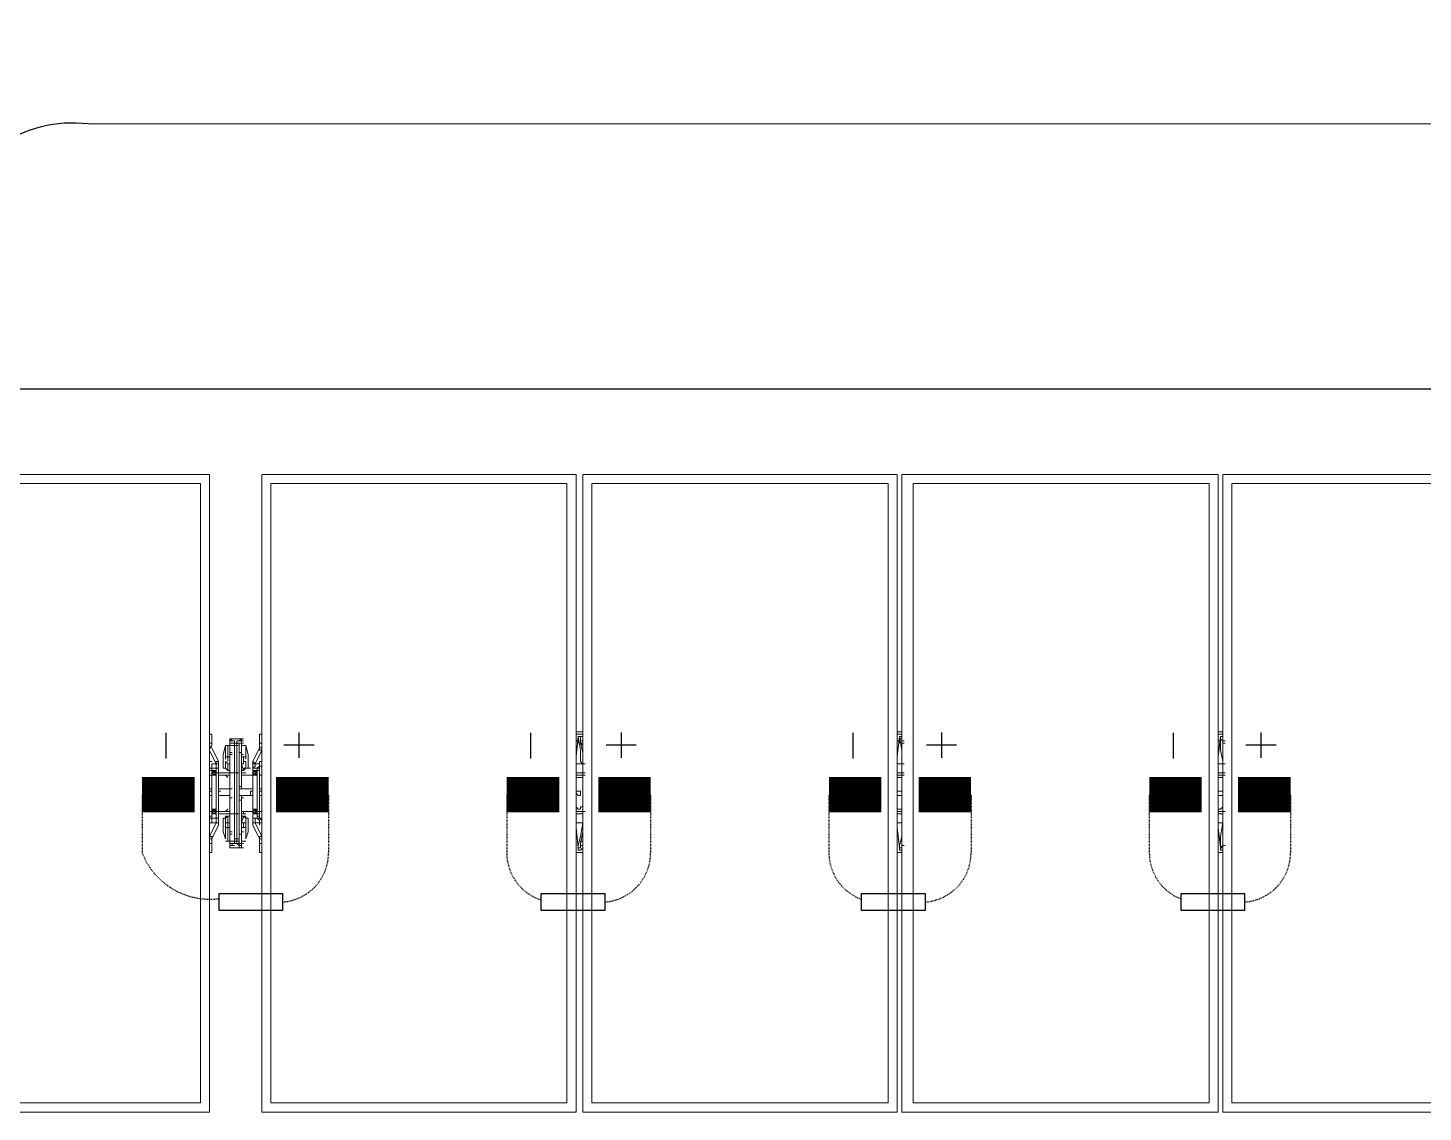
# Model space of a CAD drawing. Header units: feet. Extents: x -12372 to 90117, y -14865 to 4121.
# Drawn here: x 2743.8 to 2941.9, y 3664.6 to 3818.6 of the extents above; entities that cross this region are included whole.
import ezdxf

# ---------------------------------------------------------------- set-up
doc = ezdxf.new("R2010")
doc.units = ezdxf.units.FT
doc.header["$MEASUREMENT"] = 0
doc.linetypes.add('HIDDEN', pattern=[0.375, 0.25, -0.125])
for name, color, linetype in [('E-HARN-COMP', 8, 'Continuous'), ('E-TRNK-CABL-NEG', 6, 'HIDDEN'), ('E-TRUNK-CABLE-POS', 6, 'HIDDEN'), ('G-ANNO-TEXT', 1, 'Continuous'), ('Polarity-Text', 7, 'Continuous')]:
    doc.layers.add(name, color=color, linetype=linetype)

# ---------------------------------------------------------------- blocks, each defined once
blk = doc.blocks.new('A$C4742fff2')
at = {"lineweight": 5}
for points in [[(13.4895, 0), (13.4895, 0.4666), (13.7194, 0.4666), (13.7194, 0)], [(13.7128, 0.46), (13.4961, 0.46), (13.4961, 0.0067), (13.7128, 0.0067)], [(13.7578, 0), (13.9878, 0), (13.9878, 0.4666), (13.7578, 0.4666)], [(13.7644, 0.0067), (13.7644, 0.46), (13.9811, 0.46), (13.9811, 0.0067)], [(13.9928, 0.4666), (14.2228, 0.4666), (14.2228, 0), (13.9928, 0)], [(13.9994, 0.0067), (13.9994, 0.46), (14.2161, 0.46), (14.2161, 0.0067)], [(14.2261, 0.4666), (14.2261, 0), (14.4577, 0), (14.4577, 0.4666)], [(14.2344, 0.46), (14.4511, 0.46), (14.4511, 0.0067), (14.2344, 0.0067)], [(14.6927, 0), (14.4611, 0), (14.4611, 0.4666), (14.6927, 0.4666)], [(14.4677, 0.0067), (14.4677, 0.46), (14.6844, 0.46), (14.6844, 0.0067)], [(13.7211, 0.27), (13.7211, 0.2683), (13.7211, 0.27), (13.7211, 0.2767), (13.7194, 0.2767), (13.7211, 0.2767)], [(13.7561, 0.2683), (13.7561, 0.27), (13.7561, 0.2767), (13.7578, 0.2767), (13.7561, 0.2767), (13.7561, 0.27)], [(13.7261, 0.2517), (13.7244, 0.2517), (13.7244, 0.255), (13.7244, 0.2567), (13.7261, 0.2567), (13.7211, 0.2667), (13.7261, 0.2567), (13.7244, 0.2567), (13.7244, 0.255), (13.7211, 0.255), (13.7211, 0.2517), (13.7244, 0.2517), (13.7261, 0.2517), (13.7261, 0.215), (13.7244, 0.215), (13.7261, 0.215), (13.7261, 0.2117), (13.7244, 0.2117), (13.7261, 0.2117), (13.7261, 0.21), (13.7211, 0.2), (13.7261, 0.21), (13.7261, 0.2117), (13.7244, 0.2117), (13.7211, 0.2117), (13.7244, 0.2117), (13.7261, 0.2117), (13.7244, 0.2117), (13.7244, 0.215), (13.7211, 0.215), (13.7211, 0.2167), (13.7194, 0.2167), (13.7194, 0.25), (13.7211, 0.25), (13.7211, 0.2517), (13.7211, 0.25), (13.7194, 0.25), (13.7194, 0.2167), (13.7211, 0.2167), (13.7211, 0.215), (13.7244, 0.215), (13.7261, 0.215), (13.7261, 0.2117), (13.7244, 0.2117), (13.7244, 0.215), (13.7261, 0.215), (13.7261, 0.2517), (13.7244, 0.2517), (13.7261, 0.2517), (13.7261, 0.255), (13.7261, 0.2567), (13.7261, 0.255)], [(13.7444, 0.2733), (13.7428, 0.2733), (13.7411, 0.2733), (13.7344, 0.2733), (13.7344, 0.2717), (13.7344, 0.27), (13.7344, 0.2683), (13.7328, 0.2683), (13.7328, 0.26), (13.7328, 0.2567), (13.7328, 0.26), (13.7328, 0.2683), (13.7344, 0.2683), (13.7344, 0.27), (13.7344, 0.2717), (13.7361, 0.2717), (13.7344, 0.2717), (13.7344, 0.2617), (13.7344, 0.2717), (13.7344, 0.27), (13.7361, 0.27), (13.7344, 0.27), (13.7344, 0.2717), (13.7344, 0.2733), (13.7361, 0.2733), (13.7344, 0.2733), (13.7361, 0.2717), (13.7378, 0.2717), (13.7361, 0.2717), (13.7378, 0.2717), (13.7361, 0.2717), (13.7378, 0.2717), (13.7361, 0.2717), (13.7378, 0.2717), (13.7378, 0.2683), (13.7378, 0.27), (13.7394, 0.27), (13.7378, 0.27), (13.7394, 0.27), (13.7378, 0.27), (13.7394, 0.27), (13.7411, 0.27), (13.7411, 0.2683), (13.7394, 0.2683), (13.7394, 0.2717), (13.7411, 0.2717), (13.7428, 0.2717), (13.7411, 0.2717), (13.7394, 0.2717), (13.7411, 0.2717), (13.7394, 0.2717), (13.7394, 0.2683), (13.7378, 0.2683), (13.7378, 0.2483), (13.7394, 0.2483), (13.7394, 0.2183), (13.7411, 0.2183), (13.7411, 0.2483), (13.7411, 0.2183), (13.7394, 0.2183), (13.7394, 0.2483), (13.7378, 0.2483), (13.7378, 0.2683), (13.7344, 0.2683), (13.7344, 0.2483), (13.7378, 0.2483), (13.7378, 0.2183), (13.7394, 0.2183), (13.7378, 0.2183), (13.7378, 0.2), (13.7394, 0.2), (13.7411, 0.2), (13.7394, 0.2), (13.7378, 0.2), (13.7378, 0.2183), (13.7344, 0.2183), (13.7344, 0.2483), (13.7328, 0.2483), (13.7344, 0.2483), (13.7328, 0.2483), (13.7344, 0.2483), (13.7328, 0.2483), (13.7344, 0.2483), (13.7261, 0.2483), (13.7244, 0.2483), (13.7228, 0.2483), (13.7244, 0.2483), (13.7228, 0.2483), (13.7244, 0.2483), (13.7228, 0.2483), (13.7244, 0.2483), (13.7228, 0.2483), (13.7244, 0.2483), (13.7228, 0.25), (13.7228, 0.2483), (13.7211, 0.2483), (13.7228, 0.2483), (13.7244, 0.2483), (13.7244, 0.2467), (13.7228, 0.2467), (13.7211, 0.2467), (13.7211, 0.2483), (13.7211, 0.2467), (13.7228, 0.2467), (13.7244, 0.2467), (13.7244, 0.2483), (13.7228, 0.2483), (13.7244, 0.2483), (13.7228, 0.2483), (13.7244, 0.2483), (13.7228, 0.2483), (13.7244, 0.2483), (13.7228, 0.2483), (13.7244, 0.2483), (13.7261, 0.2483), (13.7344, 0.2483), (13.7344, 0.2183), (13.7378, 0.2183), (13.7378, 0.2483), (13.7344, 0.2483), (13.7344, 0.2683), (13.7378, 0.2683), (13.7378, 0.2483), (13.7378, 0.2683), (13.7394, 0.2683), (13.7411, 0.2683), (13.7411, 0.27), (13.7394, 0.27), (13.7411, 0.27), (13.7394, 0.27), (13.7378, 0.27), (13.7378, 0.2683), (13.7378, 0.2717), (13.7361, 0.2717), (13.7344, 0.2717), (13.7344, 0.2733), (13.7411, 0.2733), (13.7428, 0.2733), (13.7428, 0.27), (13.7428, 0.2717), (13.7428, 0.27), (13.7444, 0.27), (13.7428, 0.27), (13.7428, 0.2733), (13.7411, 0.2717), (13.7394, 0.2717), (13.7411, 0.2717), (13.7394, 0.2717), (13.7411, 0.2717), (13.7428, 0.2717), (13.7444, 0.2717), (13.7428, 0.2717), (13.7411, 0.2717), (13.7428, 0.2717), (13.7428, 0.2733), (13.7411, 0.2717), (13.7428, 0.2717), (13.7428, 0.2733), (13.7444, 0.2733), (13.7428, 0.2733)], [(13.7361, 0.2717), (13.7344, 0.2717), (13.7344, 0.2733), (13.7361, 0.2733), (13.7344, 0.2733)], [(13.7361, 0.2733), (13.7344, 0.2733)], [(13.7394, 0.2683), (13.7394, 0.2483), (13.7411, 0.2483), (13.7411, 0.2683)], [(13.7394, 0.2683), (13.7394, 0.2483), (13.7411, 0.2483), (13.7411, 0.2683)], [(13.7428, 0.2617), (13.7428, 0.2717), (13.7428, 0.2617), (13.7444, 0.2617), (13.7428, 0.2617), (13.7428, 0.24), (13.7428, 0.2383), (13.7428, 0.24), (13.7428, 0.2367), (13.7428, 0.24), (13.7428, 0.2367), (13.7428, 0.24)], [(13.7428, 0.2683), (13.7428, 0.26), (13.7461, 0.26), (13.7461, 0.2583), (13.7461, 0.26), (13.7428, 0.26)], [(13.7461, 0.2683), (13.7461, 0.26), (13.7461, 0.2683), (13.7428, 0.2683), (13.7461, 0.2683), (13.7478, 0.2617), (13.7478, 0.2517), (13.7461, 0.2517), (13.7461, 0.2533), (13.7461, 0.2517), (13.7478, 0.2517), (13.7478, 0.2617)], [(13.7528, 0.255), (13.7561, 0.255), (13.7561, 0.2533), (13.7544, 0.2517), (13.7561, 0.2517), (13.7561, 0.2533), (13.7578, 0.2533), (13.7561, 0.2533), (13.7561, 0.2517), (13.7544, 0.2517), (13.7561, 0.2533), (13.7561, 0.255), (13.7528, 0.255), (13.7511, 0.2567), (13.7561, 0.2667), (13.7511, 0.2567), (13.7528, 0.255), (13.7544, 0.255), (13.7528, 0.255), (13.7528, 0.2533), (13.7511, 0.2517), (13.7511, 0.255)], [(13.7294, 0.2533), (13.7294, 0.2517), (13.7294, 0.2617), (13.7294, 0.2517), (13.7294, 0.2617), (13.7294, 0.2517)], [(13.7328, 0.25), (13.7311, 0.2517), (13.7294, 0.2517), (13.7311, 0.2517), (13.7328, 0.25), (13.7311, 0.2517), (13.7328, 0.25), (13.7328, 0.255), (13.7311, 0.2567), (13.7328, 0.255), (13.7328, 0.25), (13.7311, 0.2517)], [(13.7311, 0.26), (13.7311, 0.2583)], [(13.7311, 0.2517), (13.7311, 0.2567)], [(13.7361, 0.2633), (13.7344, 0.2633)], [(13.7344, 0.24), (13.7344, 0.2383), (13.7344, 0.24), (13.7344, 0.2617), (13.7361, 0.2617), (13.7344, 0.2617)], [(13.7428, 0.2633), (13.7411, 0.2633)], [(13.7461, 0.2567), (13.7461, 0.2517), (13.7444, 0.2517), (13.7444, 0.25), (13.7428, 0.255), (13.7444, 0.255), (13.7444, 0.2567)], [(13.7461, 0.2567), (13.7461, 0.2517), (13.7444, 0.2517), (13.7444, 0.25), (13.7428, 0.255), (13.7444, 0.255), (13.7444, 0.2567)], [(13.7444, 0.2567), (13.7444, 0.26)], [(13.7478, 0.2517), (13.7478, 0.2617), (13.7478, 0.2517), (13.7494, 0.2517)], [(13.7511, 0.255), (13.7511, 0.2567), (13.7511, 0.255), (13.7511, 0.2517), (13.7528, 0.2533), (13.7528, 0.255)], [(13.7194, 0.2517), (13.7194, 0.2533), (13.7194, 0.2517), (13.7211, 0.2517), (13.7194, 0.2517), (13.7194, 0.25)], [(13.7211, 0.2467), (13.7194, 0.2467)], [(13.7244, 0.2517), (13.7211, 0.2517), (13.7211, 0.255), (13.7244, 0.255)], [(13.7228, 0.25), (13.7211, 0.25), (13.7211, 0.2483), (13.7211, 0.2467), (13.7228, 0.2467), (13.7244, 0.2467), (13.7244, 0.2483), (13.7244, 0.25)], [(13.7228, 0.25), (13.7211, 0.2483), (13.7228, 0.2467), (13.7244, 0.2483)], [(13.7228, 0.25), (13.7211, 0.25), (13.7211, 0.2483), (13.7211, 0.2467), (13.7228, 0.2467), (13.7244, 0.2467), (13.7244, 0.2483), (13.7244, 0.25)], [(13.7228, 0.25), (13.7211, 0.2483), (13.7228, 0.2467), (13.7244, 0.2483)], [(13.7244, 0.2483), (13.7228, 0.25), (13.7228, 0.2483)], [(13.7244, 0.255), (13.7261, 0.255)], [(13.7244, 0.255), (13.7261, 0.255)], [(13.7261, 0.2483), (13.7311, 0.2483)], [(13.7344, 0.2467), (13.7261, 0.2467)], [(13.7328, 0.2517), (13.7328, 0.25), (13.7311, 0.2517), (13.7328, 0.25)], [(13.7311, 0.2467), (13.7328, 0.245)], [(13.7378, 0.1983), (13.7378, 0.2483), (13.7378, 0.1983), (13.7344, 0.1983), (13.7344, 0.2183), (13.7344, 0.1983)], [(13.7444, 0.2483), (13.7428, 0.2483)], [(13.7444, 0.2483), (13.7428, 0.2483), (13.7444, 0.2483), (13.7461, 0.2483)], [(13.7511, 0.2467), (13.7428, 0.2467)], [(13.7461, 0.2517), (13.7444, 0.25), (13.7444, 0.2517), (13.7444, 0.25), (13.7461, 0.2517), (13.7444, 0.25)], [(13.7461, 0.2517), (13.7444, 0.25)], [(13.7461, 0.2483), (13.7444, 0.2483)], [(13.7561, 0.25), (13.7561, 0.2167), (13.7544, 0.2167), (13.7544, 0.215), (13.7511, 0.215), (13.7528, 0.215), (13.7511, 0.215), (13.7511, 0.2517), (13.7511, 0.215), (13.7528, 0.215), (13.7528, 0.2117), (13.7561, 0.2117), (13.7561, 0.2133), (13.7544, 0.215), (13.7561, 0.215), (13.7578, 0.2133), (13.7561, 0.215), (13.7544, 0.215), (13.7544, 0.2167), (13.7561, 0.2167), (13.7561, 0.25), (13.7544, 0.25), (13.7544, 0.2517), (13.7511, 0.2517), (13.7544, 0.2517), (13.7544, 0.25), (13.7561, 0.25), (13.7561, 0.2517)], [(13.7528, 0.2517), (13.7511, 0.2517)], [(13.7528, 0.25), (13.7511, 0.2483), (13.7528, 0.2467), (13.7544, 0.2483)], [(13.7528, 0.2467), (13.7544, 0.2467), (13.7544, 0.2483), (13.7544, 0.25), (13.7528, 0.25), (13.7511, 0.25), (13.7511, 0.2483), (13.7511, 0.2467)], [(13.7528, 0.25), (13.7511, 0.2483), (13.7528, 0.2467), (13.7544, 0.2483)], [(13.7528, 0.2467), (13.7544, 0.2467), (13.7544, 0.2483), (13.7544, 0.25), (13.7528, 0.25), (13.7511, 0.25), (13.7511, 0.2483), (13.7511, 0.2467)], [(13.7544, 0.2483), (13.7528, 0.2483)], [(13.7544, 0.2483), (13.7528, 0.2483)], [(13.7578, 0.2467), (13.7561, 0.2467)], [(13.7211, 0.2367), (13.7194, 0.2367)], [(13.7211, 0.235), (13.7194, 0.235)], [(13.7344, 0.2367), (13.7261, 0.2367), (13.7344, 0.2367), (13.7344, 0.24), (13.7344, 0.2367), (13.7361, 0.2367), (13.7344, 0.2367), (13.7361, 0.2367), (13.7344, 0.2367), (13.7361, 0.2367), (13.7344, 0.2367), (13.7361, 0.2367)], [(13.7261, 0.2317), (13.7261, 0.235), (13.7278, 0.235), (13.7261, 0.235)], [(13.7344, 0.2367), (13.7344, 0.24)], [(13.7511, 0.2367), (13.7411, 0.2367)], [(13.7511, 0.235), (13.7494, 0.235), (13.7494, 0.2317), (13.7511, 0.2317), (13.7411, 0.2317), (13.7511, 0.2317), (13.7494, 0.2317), (13.7494, 0.235)], [(13.7444, 0.2367), (13.7428, 0.2367)], [(13.7444, 0.2367), (13.7428, 0.2367)], [(13.7578, 0.2367), (13.7561, 0.2367)], [(13.7578, 0.235), (13.7561, 0.235)], [(13.9894, 0.235), (13.9911, 0.235), (13.9911, 0.2317), (13.9894, 0.2317), (13.9878, 0.2333), (13.9878, 0.235)], [(14.2244, 0.235), (14.2261, 0.235), (14.2261, 0.2317), (14.2228, 0.2317), (14.2228, 0.2333), (14.2228, 0.235)], [(14.4594, 0.235), (14.4611, 0.235), (14.4611, 0.2317), (14.4577, 0.2317), (14.4577, 0.2333), (14.4577, 0.235)], [(13.7211, 0.2317), (13.7194, 0.2317)], [(13.7211, 0.2317), (13.7194, 0.2317)], [(13.7278, 0.2317), (13.7261, 0.2317), (13.7344, 0.2317), (13.7344, 0.23), (13.7361, 0.23), (13.7344, 0.23), (13.7344, 0.2317), (13.7261, 0.2317)], [(13.7344, 0.23), (13.7361, 0.23), (13.7344, 0.23), (13.7344, 0.2317)], [(13.7344, 0.2267), (13.7344, 0.23)], [(13.7344, 0.2267), (13.7344, 0.23)], [(13.7344, 0.2267), (13.7344, 0.2283), (13.7344, 0.2267), (13.7344, 0.205), (13.7361, 0.205), (13.7344, 0.205)], [(13.7428, 0.23), (13.7444, 0.23), (13.7428, 0.23), (13.7428, 0.2317), (13.7428, 0.23), (13.7428, 0.2267)], [(13.7444, 0.23), (13.7428, 0.23), (13.7428, 0.2267), (13.7428, 0.23)], [(13.7428, 0.2267), (13.7428, 0.2283), (13.7428, 0.2267), (13.7428, 0.205), (13.7444, 0.205), (13.7428, 0.205)], [(13.7561, 0.2317), (13.7578, 0.2317)], [(13.7561, 0.2317), (13.7578, 0.2317)], [(13.7228, 0.2183), (13.7211, 0.2183), (13.7211, 0.22), (13.7194, 0.22), (13.7211, 0.22), (13.7211, 0.2183), (13.7228, 0.2183), (13.7244, 0.2183), (13.7244, 0.22), (13.7228, 0.22), (13.7244, 0.22), (13.7228, 0.22), (13.7244, 0.22), (13.7228, 0.22), (13.7244, 0.22), (13.7228, 0.22), (13.7244, 0.22), (13.7228, 0.22), (13.7244, 0.22), (13.7228, 0.22), (13.7244, 0.22), (13.7228, 0.22), (13.7244, 0.22), (13.7228, 0.22), (13.7244, 0.22), (13.7261, 0.22), (13.7244, 0.22), (13.7228, 0.22), (13.7228, 0.2217), (13.7244, 0.22), (13.7244, 0.2183)], [(13.7194, 0.2167), (13.7194, 0.215)], [(13.7194, 0.2133), (13.7194, 0.215), (13.7211, 0.215), (13.7211, 0.2117), (13.7211, 0.215), (13.7194, 0.215)], [(13.7244, 0.22), (13.7228, 0.22), (13.7211, 0.22), (13.7228, 0.22), (13.7228, 0.2217)], [(13.7228, 0.2217), (13.7211, 0.22), (13.7228, 0.2183), (13.7244, 0.22)], [(13.7228, 0.2217), (13.7211, 0.2217), (13.7211, 0.22), (13.7211, 0.2183), (13.7228, 0.2183), (13.7244, 0.2183), (13.7244, 0.22), (13.7244, 0.2217)], [(13.7228, 0.2217), (13.7211, 0.22), (13.7228, 0.2183), (13.7244, 0.22)], [(13.7228, 0.2217), (13.7211, 0.2217), (13.7211, 0.22), (13.7211, 0.2183), (13.7228, 0.2183), (13.7244, 0.2183), (13.7244, 0.22), (13.7244, 0.2217)], [(13.7311, 0.22), (13.7261, 0.22), (13.7344, 0.22), (13.7261, 0.22), (13.7311, 0.22), (13.7328, 0.2217)], [(13.7328, 0.2183), (13.7344, 0.2183), (13.7328, 0.2183), (13.7344, 0.2183), (13.7261, 0.2183), (13.7344, 0.2183)], [(13.7294, 0.215), (13.7311, 0.215), (13.7328, 0.2167), (13.7311, 0.215), (13.7328, 0.2167), (13.7328, 0.215), (13.7328, 0.2167), (13.7311, 0.215), (13.7328, 0.2167), (13.7311, 0.215), (13.7294, 0.215), (13.7294, 0.205)], [(13.7311, 0.2), (13.7311, 0.2083), (13.7328, 0.2083), (13.7328, 0.1983), (13.7311, 0.1983), (13.7328, 0.1983), (13.7328, 0.2083), (13.7311, 0.2083), (13.7311, 0.2), (13.7294, 0.205), (13.7294, 0.215), (13.7294, 0.2133), (13.7294, 0.215), (13.7294, 0.205)], [(13.7311, 0.21), (13.7311, 0.2117), (13.7328, 0.2117), (13.7328, 0.2083), (13.7328, 0.2117), (13.7311, 0.2117), (13.7311, 0.21), (13.7311, 0.2083), (13.7311, 0.21), (13.7311, 0.2167), (13.7328, 0.2167), (13.7328, 0.2117), (13.7328, 0.2167), (13.7311, 0.2167)], [(13.7344, 0.2183), (13.7328, 0.2183)], [(13.7428, 0.2183), (13.7444, 0.2183), (13.7444, 0.22), (13.7428, 0.22), (13.7511, 0.22), (13.7428, 0.22), (13.7444, 0.22), (13.7444, 0.2183), (13.7428, 0.2183), (13.7444, 0.2183), (13.7461, 0.2183), (13.7444, 0.2183)], [(13.7444, 0.2167), (13.7444, 0.215), (13.7444, 0.2167), (13.7428, 0.2117), (13.7461, 0.2117), (13.7461, 0.21), (13.7461, 0.2083), (13.7461, 0.21), (13.7461, 0.2117), (13.7428, 0.2117), (13.7444, 0.2167), (13.7461, 0.2167), (13.7461, 0.215)], [(13.7461, 0.2133), (13.7461, 0.215), (13.7478, 0.215), (13.7478, 0.205), (13.7461, 0.2), (13.7461, 0.2083), (13.7428, 0.2083), (13.7428, 0.1983), (13.7461, 0.1983), (13.7428, 0.1983), (13.7428, 0.2083), (13.7461, 0.2083), (13.7461, 0.2), (13.7478, 0.205), (13.7478, 0.215), (13.7478, 0.205), (13.7478, 0.215), (13.7461, 0.215)], [(13.7461, 0.2183), (13.7444, 0.2183)], [(13.7461, 0.215), (13.7461, 0.21), (13.7461, 0.215), (13.7461, 0.2167), (13.7444, 0.2167), (13.7461, 0.215), (13.7444, 0.2167)], [(13.7528, 0.2217), (13.7511, 0.22), (13.7528, 0.2183), (13.7544, 0.22)], [(13.7528, 0.2183), (13.7544, 0.2183), (13.7544, 0.22), (13.7544, 0.2217), (13.7528, 0.2217), (13.7511, 0.2217), (13.7511, 0.22), (13.7511, 0.2183)], [(13.7528, 0.2217), (13.7511, 0.22), (13.7528, 0.2183), (13.7544, 0.22)], [(13.7528, 0.2183), (13.7544, 0.2183), (13.7544, 0.22), (13.7544, 0.2217), (13.7528, 0.2217), (13.7511, 0.2217), (13.7511, 0.22), (13.7511, 0.2183)], [(13.7528, 0.2117), (13.7561, 0.2117), (13.7561, 0.2133), (13.7544, 0.215), (13.7511, 0.215), (13.7528, 0.215), (13.7528, 0.2117), (13.7544, 0.2117), (13.7528, 0.2117), (13.7511, 0.2117), (13.7511, 0.21), (13.7511, 0.2117)], [(13.7511, 0.2117), (13.7511, 0.215)], [(13.7528, 0.22), (13.7544, 0.22), (13.7528, 0.2217)], [(13.7528, 0.22), (13.7544, 0.22), (13.7528, 0.2217)], [(13.7561, 0.22), (13.7578, 0.22), (13.7561, 0.22), (13.7544, 0.22), (13.7528, 0.22), (13.7544, 0.22), (13.7528, 0.22), (13.7544, 0.22), (13.7528, 0.22), (13.7544, 0.22), (13.7528, 0.22), (13.7528, 0.2183), (13.7544, 0.2183), (13.7544, 0.22), (13.7528, 0.22), (13.7544, 0.22), (13.7528, 0.22), (13.7544, 0.22), (13.7528, 0.22), (13.7544, 0.22), (13.7528, 0.22), (13.7544, 0.22)], [(13.7544, 0.22), (13.7528, 0.22), (13.7528, 0.2183), (13.7544, 0.2183)], [(13.7561, 0.2183), (13.7544, 0.2183)], [(13.7561, 0.215), (13.7561, 0.2167), (13.7561, 0.215), (13.7578, 0.215)], [(13.7261, 0.2117), (13.7261, 0.21)], [(13.7428, 0.195), (13.7428, 0.1933), (13.7444, 0.1933), (13.7428, 0.1933), (13.7428, 0.195), (13.7428, 0.1967), (13.7444, 0.1967), (13.7428, 0.1967), (13.7428, 0.195), (13.7428, 0.1967), (13.7444, 0.1967), (13.7428, 0.1967), (13.7428, 0.205), (13.7428, 0.1967)], [(13.7444, 0.2083), (13.7444, 0.2117)], [(13.7528, 0.2117), (13.7511, 0.2117), (13.7511, 0.21), (13.7561, 0.2), (13.7511, 0.21), (13.7511, 0.2117)], [(13.7194, 0.19), (13.7211, 0.19), (13.7211, 0.1967), (13.7211, 0.1983), (13.7211, 0.1967), (13.7211, 0.19)], [(13.7344, 0.1933), (13.7344, 0.195), (13.7344, 0.1933), (13.7361, 0.1933), (13.7344, 0.1933), (13.7344, 0.195), (13.7344, 0.1933), (13.7361, 0.1933), (13.7344, 0.1933), (13.7344, 0.195), (13.7361, 0.195), (13.7344, 0.195), (13.7361, 0.195), (13.7361, 0.1967), (13.7361, 0.195), (13.7344, 0.195), (13.7344, 0.1967), (13.7344, 0.195), (13.7344, 0.1967), (13.7344, 0.195), (13.7344, 0.1983), (13.7328, 0.1983), (13.7344, 0.1983), (13.7344, 0.195)], [(13.7361, 0.2033), (13.7344, 0.2033)], [(13.7361, 0.1967), (13.7378, 0.1967), (13.7394, 0.1967), (13.7378, 0.1967), (13.7378, 0.1983), (13.7394, 0.1983), (13.7394, 0.1967), (13.7378, 0.1967), (13.7378, 0.1983), (13.7394, 0.1983), (13.7394, 0.1967), (13.7411, 0.1967), (13.7411, 0.195), (13.7411, 0.1967), (13.7394, 0.1967), (13.7411, 0.195), (13.7411, 0.1967), (13.7394, 0.1967), (13.7411, 0.1967), (13.7411, 0.195), (13.7394, 0.1967), (13.7378, 0.1967), (13.7378, 0.2), (13.7378, 0.1967), (13.7361, 0.1967), (13.7378, 0.1967), (13.7361, 0.1967), (13.7344, 0.1967)], [(13.7361, 0.195), (13.7361, 0.1967), (13.7361, 0.195), (13.7378, 0.195)], [(13.7361, 0.1933), (13.7411, 0.1933), (13.7428, 0.1933), (13.7428, 0.195), (13.7428, 0.1933), (13.7411, 0.1933)], [(13.7411, 0.1967), (13.7394, 0.1967), (13.7411, 0.1967), (13.7411, 0.1983)], [(13.7411, 0.1967), (13.7394, 0.1967)], [(13.7411, 0.2033), (13.7428, 0.2033)], [(13.7411, 0.195), (13.7428, 0.195), (13.7428, 0.1967), (13.7428, 0.195), (13.7428, 0.1933), (13.7428, 0.195), (13.7411, 0.195), (13.7428, 0.195)], [(13.7444, 0.1983), (13.7428, 0.1983)], [(13.7561, 0.1967), (13.7561, 0.1983), (13.7561, 0.1967), (13.7561, 0.19), (13.7578, 0.19), (13.7561, 0.19)]]:
    blk.add_lwpolyline(points, close=True, dxfattribs=at)
for points in [[(13.7128, 0.46), (13.7128, 0.0067)], [(13.7194, 0.4666), (13.7194, 0)], [(13.7578, 0), (13.7578, 0.4666)], [(13.7644, 0.0067), (13.7644, 0.46)], [(13.9878, 0.2783), (13.9928, 0.2783)], [(14.2228, 0.2783), (14.2261, 0.2783)], [(14.4577, 0.2783), (14.4611, 0.2783)], [(13.7211, 0.2667), (13.7211, 0.2667)], [(13.7211, 0.2667), (13.7211, 0.2667)], [(13.7294, 0.2617), (13.7311, 0.2683)], [(13.7294, 0.2617), (13.7311, 0.2683)], [(13.7311, 0.2683), (13.7311, 0.26), (13.7328, 0.26)], [(13.7328, 0.2683), (13.7311, 0.2683)], [(13.7311, 0.2683), (13.7311, 0.26), (13.7328, 0.26)], [(13.7328, 0.2683), (13.7311, 0.2683)], [(13.7444, 0.2683), (13.7444, 0.2683)], [(13.7444, 0.2683), (13.7444, 0.2683)], [(13.7561, 0.2667), (13.7561, 0.2667)], [(13.7561, 0.2667), (13.7561, 0.2667)], [(13.9944, 0.255), (13.9928, 0.255), (13.9911, 0.2567), (13.9911, 0.265), (13.9894, 0.275), (13.9911, 0.275), (13.9894, 0.275), (13.9911, 0.275), (13.9911, 0.2717), (13.9911, 0.27)], [(13.9894, 0.2733), (13.9894, 0.27)], [(14.2261, 0.27), (14.2261, 0.2733), (14.2244, 0.2733), (14.2244, 0.275), (14.2261, 0.275)], [(14.2278, 0.255), (14.2261, 0.255), (14.2261, 0.265), (14.2244, 0.275)], [(14.2244, 0.2733), (14.2244, 0.27)], [(14.4611, 0.27), (14.4611, 0.2717), (14.4594, 0.2733), (14.4594, 0.275), (14.4611, 0.275)], [(14.4627, 0.255), (14.4611, 0.255), (14.4611, 0.2567), (14.4594, 0.265), (14.4594, 0.275)], [(14.4594, 0.2733), (14.4594, 0.27)], [(13.7311, 0.2617), (13.7311, 0.2617)], [(13.7311, 0.2617), (13.7311, 0.2617)], [(13.7461, 0.2617), (13.7461, 0.2617)], [(13.7461, 0.2617), (13.7461, 0.2617)], [(13.7261, 0.2517), (13.7261, 0.2517)], [(13.7261, 0.2517), (13.7261, 0.2517)], [(13.7428, 0.2483), (13.7444, 0.2483)], [(13.7428, 0.2483), (13.7444, 0.2483)], [(13.7511, 0.2517), (13.7511, 0.2517)], [(13.7511, 0.2517), (13.7511, 0.2517)], [(13.7528, 0.2517), (13.7528, 0.2517)], [(13.7528, 0.2517), (13.7528, 0.2517)], [(13.7528, 0.2483), (13.7528, 0.25), (13.7544, 0.2483)], [(13.7528, 0.2483), (13.7528, 0.25), (13.7544, 0.2483)], [(13.7528, 0.2483), (13.7544, 0.2483)], [(13.7528, 0.2483), (13.7544, 0.2483)], [(13.7528, 0.2483), (13.7544, 0.2483)], [(13.7528, 0.2483), (13.7544, 0.2483)], [(13.7528, 0.2483), (13.7528, 0.2467), (13.7544, 0.2467)], [(13.7528, 0.2483), (13.7544, 0.2483)], [(13.7528, 0.2483), (13.7544, 0.2483)], [(13.7528, 0.2483), (13.7544, 0.2483)], [(13.7528, 0.2483), (13.7544, 0.2483)], [(13.7528, 0.2483), (13.7544, 0.2483)], [(13.7528, 0.2483), (13.7544, 0.2483)], [(13.7528, 0.2483), (13.7544, 0.2483)], [(13.7528, 0.2483), (13.7544, 0.2483)], [(13.7528, 0.2483), (13.7544, 0.2483)], [(13.7528, 0.2483), (13.7528, 0.2467), (13.7544, 0.2467)], [(13.7528, 0.2483), (13.7544, 0.2483)], [(13.7528, 0.2467), (13.7544, 0.2467)], [(13.7528, 0.2467), (13.7544, 0.2467)], [(13.7544, 0.2467), (13.7544, 0.2483)], [(13.7544, 0.2467), (13.7544, 0.2483)], [(13.9878, 0.2483), (13.9928, 0.2483)], [(13.9878, 0.2467), (13.9928, 0.2467), (13.9944, 0.2467)], [(13.9878, 0.245), (13.9911, 0.245), (13.9928, 0.245), (13.9928, 0.2467)], [(13.9944, 0.2483), (13.9928, 0.2483), (13.9928, 0.255)], [(14.2228, 0.2483), (14.2261, 0.2483)], [(14.2228, 0.2467), (14.2261, 0.2467), (14.2278, 0.2467)], [(14.2261, 0.2467), (14.2261, 0.245), (14.2228, 0.245)], [(14.2278, 0.2483), (14.2261, 0.2483), (14.2261, 0.255)], [(14.4577, 0.2483), (14.4611, 0.2483)], [(14.4577, 0.2467), (14.4611, 0.2467), (14.4627, 0.2467)], [(14.4611, 0.2467), (14.4611, 0.245), (14.4577, 0.245)], [(14.4627, 0.2483), (14.4611, 0.2483), (14.4611, 0.255)], [(13.7428, 0.2367), (13.7444, 0.2367)], [(13.7428, 0.2367), (13.7444, 0.2367)], [(13.7428, 0.2367), (13.7444, 0.2367)], [(13.7428, 0.2367), (13.7444, 0.2367)], [(13.7428, 0.2367), (13.7444, 0.2367)], [(13.7428, 0.2367), (13.7444, 0.2367)], [(13.7428, 0.23), (13.7428, 0.2317)], [(13.7428, 0.23), (13.7428, 0.2317)], [(13.7428, 0.23), (13.7444, 0.23)], [(13.7428, 0.23), (13.7444, 0.23)], [(13.7244, 0.215), (13.7244, 0.215)], [(13.7244, 0.215), (13.7244, 0.215)], [(13.7261, 0.215), (13.7261, 0.215)], [(13.7261, 0.215), (13.7261, 0.215)], [(13.7394, 0.2183), (13.7394, 0.1983), (13.7411, 0.1983), (13.7411, 0.2183)], [(13.7394, 0.2183), (13.7394, 0.1983), (13.7411, 0.1983), (13.7411, 0.2183)], [(13.7461, 0.215), (13.7444, 0.2167)], [(13.7461, 0.215), (13.7444, 0.2167)], [(13.7511, 0.215), (13.7511, 0.215)], [(13.7511, 0.215), (13.7511, 0.215)], [(13.7528, 0.215), (13.7528, 0.215)], [(13.7528, 0.215), (13.7528, 0.215)], [(13.9878, 0.2233), (13.9894, 0.2217), (13.9911, 0.2217), (13.9911, 0.2233), (13.9928, 0.2233), (13.9928, 0.22), (13.9928, 0.2183), (13.9928, 0.2117), (13.9911, 0.2017), (13.9894, 0.195), (13.9894, 0.1933), (13.9911, 0.1933)], [(13.9878, 0.22), (13.9928, 0.22), (13.9944, 0.22)], [(13.9928, 0.2183), (13.9878, 0.2183)], [(14.2228, 0.2233), (14.2228, 0.2217), (14.2261, 0.2217), (14.2261, 0.2233), (14.2261, 0.22)], [(14.2261, 0.1983), (14.2261, 0.1933), (14.2244, 0.1933), (14.2244, 0.1917), (14.2244, 0.1933), (14.2244, 0.195), (14.2261, 0.2017), (14.2261, 0.2117), (14.2261, 0.2183), (14.2261, 0.22), (14.2228, 0.22)], [(14.2261, 0.2183), (14.2228, 0.2183)], [(14.4577, 0.2233), (14.4577, 0.2217), (14.4594, 0.2217), (14.4611, 0.2233), (14.4611, 0.22), (14.4611, 0.2183)], [(14.4577, 0.22), (14.4611, 0.22), (14.4627, 0.22)], [(14.4611, 0.1983), (14.4611, 0.195), (14.4594, 0.1933), (14.4594, 0.1917), (14.4594, 0.1933), (14.4594, 0.2017), (14.4611, 0.2117), (14.4611, 0.2183), (14.4577, 0.2183)], [(13.7311, 0.205), (13.7311, 0.205)], [(13.7311, 0.205), (13.7311, 0.205)], [(13.7344, 0.1967), (13.7344, 0.205)], [(13.7344, 0.1967), (13.7344, 0.205)], [(13.7461, 0.205), (13.7461, 0.205)], [(13.7461, 0.205), (13.7461, 0.205)], [(13.7211, 0.2), (13.7211, 0.2)], [(13.7211, 0.2), (13.7211, 0.2)], [(13.7361, 0.1967), (13.7361, 0.195)], [(13.7361, 0.1967), (13.7361, 0.195)], [(13.7361, 0.195), (13.7378, 0.195)], [(13.7361, 0.195), (13.7378, 0.195)], [(13.7394, 0.1967), (13.7411, 0.1967)], [(13.7394, 0.1967), (13.7411, 0.1967)], [(13.7411, 0.195), (13.7411, 0.195)], [(13.7411, 0.195), (13.7428, 0.195)], [(13.7411, 0.195), (13.7411, 0.195)], [(13.7428, 0.195), (13.7411, 0.195)], [(13.7444, 0.2), (13.7444, 0.2)], [(13.7444, 0.2), (13.7444, 0.2)], [(13.7561, 0.2), (13.7561, 0.2)], [(13.7561, 0.2), (13.7561, 0.2)], [(13.7561, 0.1967), (13.7561, 0.1967)], [(13.7561, 0.1967), (13.7561, 0.1967)], [(13.9911, 0.1983), (13.9911, 0.195), (13.9911, 0.1933), (13.9894, 0.1933), (13.9894, 0.1917), (13.9911, 0.1917)], [(13.9894, 0.1967), (13.9894, 0.1933), (13.9894, 0.1917)], [(14.2244, 0.1967), (14.2244, 0.1933), (14.2261, 0.1933)], [(14.4594, 0.1967), (14.4594, 0.1933), (14.4611, 0.1933)], [(13.9878, 0.19), (13.9928, 0.19)], [(14.2228, 0.19), (14.2261, 0.19)], [(14.2244, 0.1917), (14.2261, 0.1917)], [(14.4577, 0.19), (14.4611, 0.19)], [(14.4594, 0.1917), (14.4611, 0.1917)]]:
    blk.add_lwpolyline(points, dxfattribs=at)
at = {"color": 8, "lineweight": 5, "true_color": 0x808080}
for points in [[(13.9878, 0.2767), (13.9928, 0.2767)], [(14.2228, 0.2767), (14.2261, 0.2767)], [(14.4577, 0.2767), (14.4611, 0.2767)], [(13.7194, 0.27), (13.7211, 0.27), (13.7194, 0.27)], [(13.7194, 0.27), (13.7211, 0.27), (13.7194, 0.27)], [(13.7344, 0.2733), (13.7344, 0.2733)], [(13.7344, 0.2733), (13.7344, 0.2733)], [(13.7428, 0.2733), (13.7428, 0.2733)], [(13.7428, 0.2733), (13.7428, 0.2733)], [(13.7578, 0.27), (13.7561, 0.27), (13.7578, 0.27)], [(13.7578, 0.27), (13.7561, 0.27), (13.7578, 0.27)], [(13.9928, 0.2733), (13.9928, 0.275), (13.9894, 0.275), (13.9878, 0.26)], [(13.9878, 0.2717), (13.9878, 0.27), (13.9878, 0.2717), (13.9894, 0.2717)], [(13.9894, 0.2733), (13.9894, 0.2733)], [(13.9928, 0.2717), (13.9911, 0.2717), (13.9911, 0.27), (13.9928, 0.2633)], [(13.9928, 0.2667), (13.9928, 0.2683), (13.9911, 0.27), (13.9928, 0.27)], [(14.2261, 0.2733), (14.2261, 0.275), (14.2244, 0.275), (14.2228, 0.26)], [(14.2228, 0.2717), (14.2228, 0.27), (14.2228, 0.2717), (14.2244, 0.2717)], [(14.2244, 0.2733), (14.2244, 0.2733)], [(14.2261, 0.2633), (14.2261, 0.2717), (14.2278, 0.2717)], [(14.2261, 0.2667), (14.2261, 0.27), (14.2278, 0.27)], [(14.4611, 0.2733), (14.4611, 0.275), (14.4594, 0.275), (14.4577, 0.26)], [(14.4577, 0.2717), (14.4577, 0.27), (14.4577, 0.2717), (14.4594, 0.2717)], [(14.4594, 0.2733), (14.4594, 0.2733)], [(14.4611, 0.2633), (14.4611, 0.2717), (14.4627, 0.2717)], [(14.4611, 0.2667), (14.4611, 0.27), (14.4627, 0.27)], [(13.9878, 0.255), (13.9928, 0.255)], [(14.2228, 0.255), (14.2261, 0.255)], [(14.4577, 0.255), (14.4611, 0.255)], [(13.7344, 0.23), (13.7361, 0.23)], [(13.7344, 0.23), (13.7361, 0.23)], [(13.7428, 0.23), (13.7444, 0.23)], [(13.7428, 0.23), (13.7444, 0.23)], [(13.9928, 0.2117), (13.9878, 0.2117)], [(13.9878, 0.2083), (13.9894, 0.1933)], [(13.9928, 0.195), (13.9911, 0.195), (13.9911, 0.1967), (13.9928, 0.205)], [(14.2261, 0.2117), (14.2228, 0.2117)], [(14.2228, 0.2083), (14.2244, 0.1933)], [(14.2261, 0.205), (14.2261, 0.195), (14.2278, 0.195)], [(14.4611, 0.2117), (14.4577, 0.2117)], [(14.4577, 0.2083), (14.4594, 0.1933)], [(14.4611, 0.205), (14.4611, 0.195), (14.4627, 0.195)], [(13.7211, 0.1967), (13.7194, 0.1967), (13.7211, 0.1967)], [(13.7211, 0.1967), (13.7194, 0.1967), (13.7211, 0.1967)], [(13.7344, 0.195), (13.7344, 0.195)], [(13.7344, 0.195), (13.7344, 0.195)], [(13.7428, 0.195), (13.7428, 0.195)], [(13.7428, 0.195), (13.7428, 0.195)], [(13.7578, 0.1967), (13.7561, 0.1967), (13.7578, 0.1967)], [(13.7578, 0.1967), (13.7561, 0.1967), (13.7578, 0.1967)], [(13.9878, 0.1983), (13.9878, 0.195), (13.9878, 0.1967)], [(13.9928, 0.1983), (13.9911, 0.1983), (13.9928, 0.1983), (13.9928, 0.2)], [(14.2228, 0.1983), (14.2228, 0.195), (14.2228, 0.1967)], [(14.2261, 0.1983), (14.2261, 0.2)], [(14.4577, 0.1983), (14.4577, 0.195), (14.4577, 0.1967)], [(14.4611, 0.1983), (14.4611, 0.2)], [(13.9878, 0.19), (13.9928, 0.19)], [(13.9894, 0.1917), (13.9911, 0.1917), (13.9928, 0.1933)], [(13.9894, 0.1933), (13.9894, 0.1933)], [(14.2228, 0.19), (14.2261, 0.19)], [(14.2244, 0.1917), (14.2261, 0.1917), (14.2261, 0.1933)], [(14.2244, 0.1933), (14.2244, 0.1933)], [(14.4577, 0.19), (14.4611, 0.19)], [(14.4594, 0.1917), (14.4611, 0.1917), (14.4611, 0.1933)], [(14.4594, 0.1933), (14.4594, 0.1933)]]:
    blk.add_lwpolyline(points, dxfattribs=at)
for points in [[(13.7194, 0.2667), (13.7211, 0.2683)], [(13.7244, 0.255), (13.7194, 0.265), (13.7194, 0.2667), (13.7211, 0.2667), (13.7194, 0.2667), (13.7194, 0.265)], [(13.7361, 0.2733), (13.7344, 0.2733)], [(13.7344, 0.2617), (13.7344, 0.27)], [(13.7378, 0.2717), (13.7361, 0.2717)], [(13.7411, 0.27), (13.7394, 0.27), (13.7378, 0.27), (13.7361, 0.27), (13.7378, 0.27), (13.7361, 0.27), (13.7378, 0.27), (13.7361, 0.27), (13.7378, 0.27), (13.7394, 0.27), (13.7411, 0.27), (13.7428, 0.27), (13.7411, 0.27), (13.7428, 0.27), (13.7428, 0.2617), (13.7428, 0.27), (13.7411, 0.27), (13.7428, 0.27)], [(13.7411, 0.2717), (13.7394, 0.2717)], [(13.7428, 0.2733), (13.7411, 0.2733)], [(13.7578, 0.265), (13.7561, 0.265), (13.7561, 0.2667), (13.7561, 0.265), (13.7578, 0.265), (13.7528, 0.255)], [(13.7578, 0.2667), (13.7561, 0.2667), (13.7561, 0.2683), (13.7561, 0.2667)], [(13.7211, 0.2567), (13.7194, 0.2567), (13.7194, 0.255), (13.7194, 0.2567)], [(13.7328, 0.26), (13.7344, 0.26)], [(13.7361, 0.2367), (13.7344, 0.2367), (13.7344, 0.2383), (13.7344, 0.2633), (13.7344, 0.2383), (13.7344, 0.2367), (13.7361, 0.2367), (13.7344, 0.2367)], [(13.7411, 0.2383), (13.7428, 0.2383), (13.7428, 0.2633), (13.7428, 0.2383)], [(13.7444, 0.26), (13.7428, 0.26)], [(13.7578, 0.2567), (13.7561, 0.2567), (13.7561, 0.255), (13.7561, 0.2567)], [(13.7228, 0.25), (13.7211, 0.25)], [(13.7211, 0.2467), (13.7211, 0.22)], [(13.7244, 0.25), (13.7244, 0.2517)], [(13.7244, 0.22), (13.7244, 0.2467)], [(13.7344, 0.255), (13.7328, 0.255)], [(13.7328, 0.25), (13.7344, 0.25)], [(13.7444, 0.255), (13.7428, 0.255)], [(13.7428, 0.25), (13.7444, 0.25)], [(13.7511, 0.2517), (13.7511, 0.25)], [(13.7511, 0.2467), (13.7511, 0.22)], [(13.7561, 0.25), (13.7544, 0.25)], [(13.7544, 0.22), (13.7544, 0.2467)], [(13.7361, 0.2367), (13.7344, 0.2367)], [(13.7444, 0.2367), (13.7428, 0.2367), (13.7444, 0.2367), (13.7428, 0.2367), (13.7428, 0.2383), (13.7428, 0.2367)], [(13.7444, 0.2367), (13.7428, 0.2367)], [(13.7344, 0.2317), (13.7344, 0.2033)], [(13.7361, 0.23), (13.7344, 0.23)], [(13.7361, 0.23), (13.7344, 0.23)], [(13.7411, 0.2283), (13.7428, 0.2283), (13.7428, 0.2033), (13.7428, 0.2283)], [(13.7428, 0.2317), (13.7428, 0.2283)], [(13.7444, 0.23), (13.7428, 0.23)], [(13.7444, 0.23), (13.7428, 0.23)], [(13.7211, 0.2183), (13.7211, 0.2167)], [(13.7244, 0.215), (13.7244, 0.2183)], [(13.7344, 0.2167), (13.7328, 0.2167)], [(13.7444, 0.2167), (13.7428, 0.2167)], [(13.7511, 0.2183), (13.7511, 0.215)], [(13.7544, 0.2167), (13.7544, 0.2183)], [(13.7194, 0.2017), (13.7211, 0.2017), (13.7211, 0.2), (13.7211, 0.2017), (13.7194, 0.2017), (13.7244, 0.2117)], [(13.7194, 0.2117), (13.7194, 0.21), (13.7194, 0.2117), (13.7211, 0.2117)], [(13.7328, 0.2117), (13.7344, 0.2117)], [(13.7344, 0.2083), (13.7328, 0.2083)], [(13.7344, 0.1967), (13.7344, 0.205)], [(13.7428, 0.205), (13.7428, 0.1967), (13.7411, 0.1967), (13.7428, 0.1967), (13.7411, 0.1967), (13.7394, 0.1967), (13.7411, 0.1967), (13.7428, 0.1967)], [(13.7444, 0.2117), (13.7428, 0.2117)], [(13.7444, 0.2083), (13.7428, 0.2083)], [(13.7528, 0.2117), (13.7578, 0.2017), (13.7561, 0.2017), (13.7561, 0.2), (13.7561, 0.2017), (13.7578, 0.2017)], [(13.7561, 0.2117), (13.7578, 0.2117), (13.7561, 0.2117), (13.7561, 0.21)], [(13.7194, 0.2), (13.7211, 0.2), (13.7211, 0.1983), (13.7211, 0.2)], [(13.7344, 0.195), (13.7344, 0.1933)], [(13.7378, 0.1967), (13.7361, 0.1967), (13.7378, 0.1967), (13.7361, 0.1967), (13.7378, 0.1967), (13.7394, 0.1967), (13.7411, 0.1967), (13.7394, 0.1967), (13.7378, 0.1967), (13.7361, 0.1967)], [(13.7378, 0.1967), (13.7361, 0.1967)], [(13.7428, 0.1967), (13.7411, 0.1967)], [(13.7411, 0.1933), (13.7411, 0.195)], [(13.7578, 0.2), (13.7561, 0.2), (13.7561, 0.1983), (13.7561, 0.2)]]:
    blk.add_lwpolyline(points, close=True, dxfattribs=at)

msp = doc.modelspace()

# ---------------------------------------------------------------- linework, layer by layer
msp.add_line((111.89, 3767.35), (3933.47, 3767.35))
at = {"layer": 'E-HARN-COMP', "const_width": 5}
for points in [[(2760, 3709.71), (2767.45, 3709.71)], [(2779.02, 3709.71), (2786.48, 3709.71)], [(2811.78, 3709.71), (2819.24, 3709.71)], [(2824.77, 3709.71), (2832.22, 3709.71)], [(2857.53, 3709.71), (2864.98, 3709.71)], [(2870.27, 3709.71), (2877.73, 3709.71)], [(2903.03, 3709.71), (2910.49, 3709.71)], [(2915.63, 3709.71), (2923.09, 3709.71)]]:
    msp.add_lwpolyline(points, dxfattribs=at)
at = {"layer": 'E-HARN-COMP'}
for points in [[(2775.44, 3695.62), (2770.88, 3695.62), (2770.88, 3693.3), (2775.44, 3693.3)], [(2775.44, 3693.3), (2780, 3693.3), (2780, 3695.62), (2775.44, 3695.62)], [(2821.19, 3695.62), (2816.62, 3695.62), (2816.62, 3693.3), (2821.19, 3693.3)], [(2821.19, 3693.3), (2825.75, 3693.3), (2825.75, 3695.62), (2821.19, 3695.62)], [(2866.69, 3695.62), (2862.13, 3695.62), (2862.13, 3693.3), (2866.69, 3693.3)], [(2866.69, 3693.3), (2871.25, 3693.3), (2871.25, 3695.62), (2866.69, 3695.62)], [(2912.05, 3695.62), (2907.49, 3695.62), (2907.49, 3693.3), (2912.05, 3693.3)], [(2912.05, 3693.3), (2916.62, 3693.3), (2916.62, 3695.62), (2912.05, 3695.62)]]:
    msp.add_lwpolyline(points, dxfattribs=at)
at = {"layer": 'E-TRNK-CABL-NEG', "ltscale": 0.1}
for points in [[(2760, 3709.71), (2760, 3701.47, 0.345358), (2770.95, 3694.96, 0.305811)], [(2811.78, 3709.71), (2811.78, 3701.47, 0.324454), (2816.62, 3694.79, 0.324454)], [(2857.53, 3709.71), (2857.53, 3701.47, 0.314378), (2862.13, 3694.88, 0.314378)], [(2903.03, 3709.71), (2903.03, 3701.47, 0.308384), (2907.49, 3694.93, 0.308384)]]:
    msp.add_lwpolyline(points, format="xyb", dxfattribs=at)
at = {"layer": 'E-TRUNK-CABLE-POS', "ltscale": 0.1}
for points in [[(2786.48, 3709.71), (2786.48, 3701.47, -0.391396), (2780, 3694.47, -0.391396)], [(2832.22, 3709.71), (2832.22, 3701.47, -0.391396), (2825.75, 3694.47, -0.391396)], [(2877.73, 3709.71), (2877.73, 3701.47, -0.391396), (2871.25, 3694.47, -0.391396)], [(2923.09, 3709.71), (2923.09, 3701.47, -0.391396), (2916.62, 3694.47, -0.391396)]]:
    msp.add_lwpolyline(points, format="xyb", dxfattribs=at)
at = {"layer": 'G-ANNO-TEXT', "flags": 128}
msp.add_lwpolyline([(2732.5, 3791.32, -0.380061), (2752.34, 3805.02), (3387.1, 3804.97, 0.298343), (3405.61, 3818.62, 0.298343), (3424.12, 3804.97), (3918.46, 3804.97, -0.388677), (3935.81, 3791.32)], format="xyb", dxfattribs=at)
at = {"layer": 'Polarity-Text'}
for p, q in [((2763.39, 3718.49), (2763.39, 3714.87)), ((2782.28, 3718.56), (2782.28, 3714.94)), ((2815.18, 3718.49), (2815.18, 3714.87)), ((2828.03, 3718.56), (2828.03, 3714.94)), ((2860.92, 3718.49), (2860.92, 3714.87)), ((2873.53, 3718.56), (2873.53, 3714.94)), ((2906.43, 3718.49), (2906.43, 3714.87)), ((2918.89, 3718.56), (2918.89, 3714.94)), ((2784.42, 3716.75), (2780.15, 3716.75)), ((2830.17, 3716.75), (2825.89, 3716.75)), ((2875.67, 3716.75), (2871.4, 3716.75)), ((2921.03, 3716.75), (2916.76, 3716.75))]:
    msp.add_line(p, q, dxfattribs=at)

# ---------------------------------------------------------------- block references
at = {"xscale": 194.04614304, "yscale": 194.04614304, "zscale": 194.04614304}
msp.add_blockref('A$C4742fff2', (107.36, 3664.64), dxfattribs=at)

doc.saveas('drawing.dxf')
